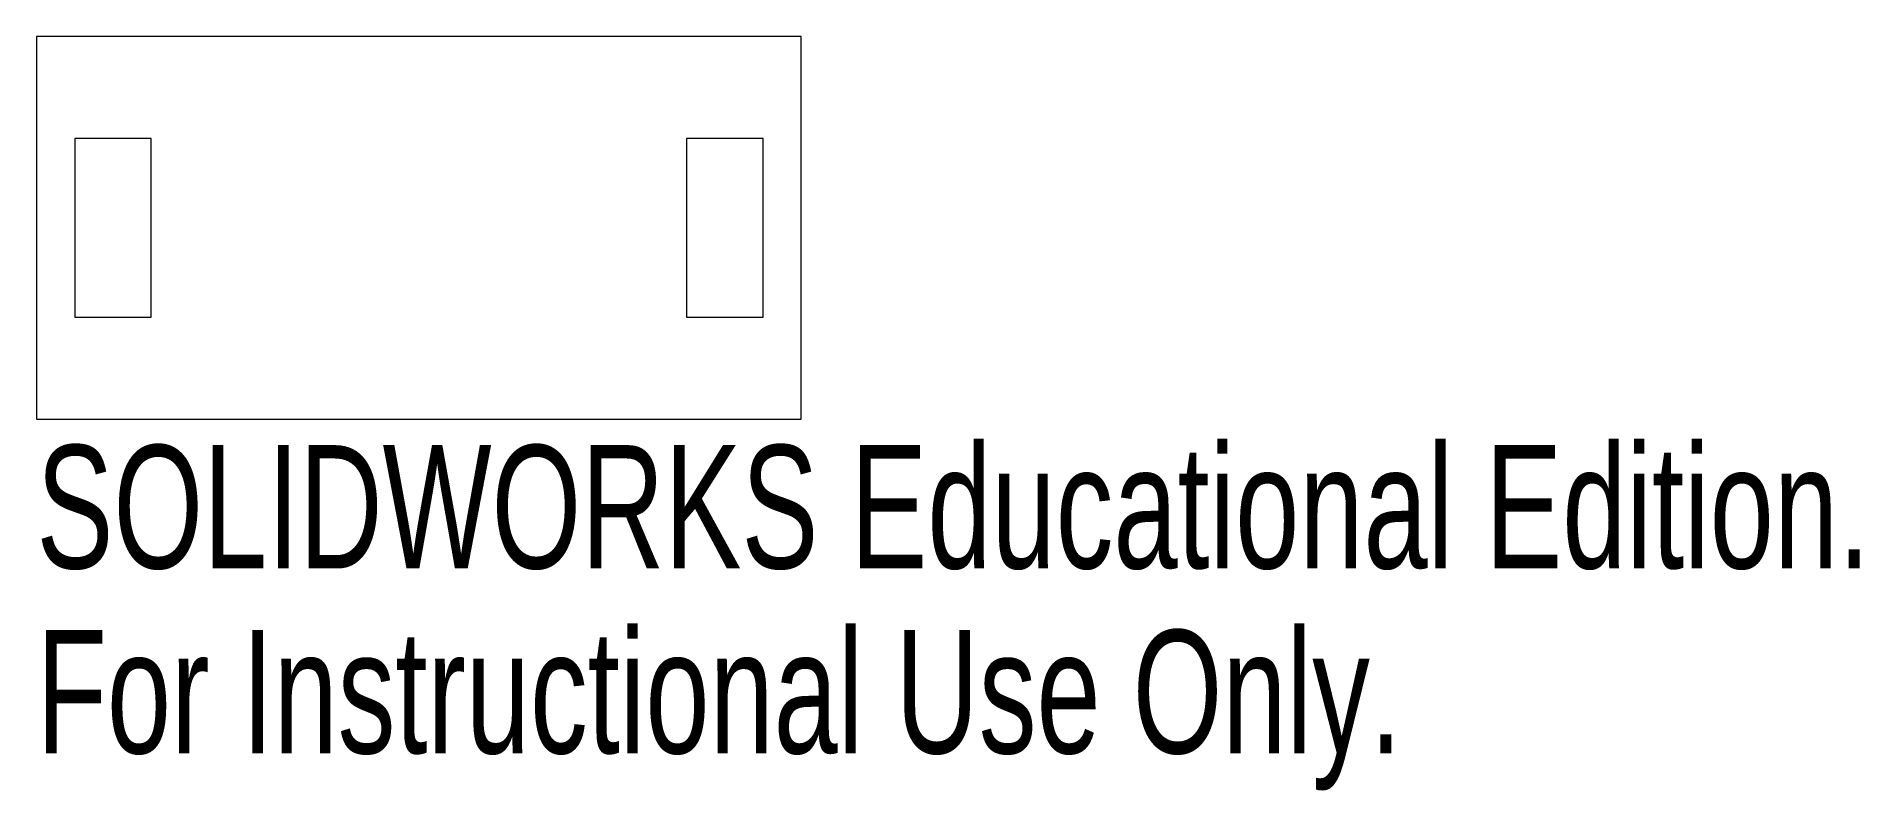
# Model space of a CAD drawing. Header units: millimetres. Extents: x -1.5 to 5.65, y -2.21 to 0.75.
import ezdxf

# ---------------------------------------------------------------- set-up
doc = ezdxf.new("R2010")
doc.units = ezdxf.units.MM
doc.styles.add('SLDTEXTSTYLE0', font='TXT', dxfattribs={"width": 0.7})

msp = doc.modelspace()

# ---------------------------------------------------------------- linework, layer by layer
at = {"color": 7, "linetype": 'Continuous', "lineweight": 15}
for p, q in [((-1.5, 0.75), (-1.5, -0.75)), ((1.5, 0.75), (-1.5, 0.75)), ((1.5, -0.75), (1.5, 0.75)), ((-1.05, 0.35), (-1.35, 0.35)), ((-1.35, 0.35), (-1.35, -0.35)), ((-1.05, -0.35), (-1.05, 0.35)), ((1.35, 0.35), (1.05, 0.35)), ((1.05, 0.35), (1.05, -0.35)), ((1.35, -0.35), (1.35, 0.35)), ((-1.35, -0.35), (-1.05, -0.35)), ((1.05, -0.35), (1.35, -0.35)), ((-1.5, -0.75), (1.5, -0.75))]:
    msp.add_line(p, q, dxfattribs=at)

# ---------------------------------------------------------------- texts
at = {"color": 7, "linetype": 'Continuous', "char_height": 0.483362, "attachment_point": 1, "style": 'SLDTEXTSTYLE0'}
for s, insert in [('SOLIDWORKS Educational Edition.', (-1.5, -0.852)), ('For Instructional Use Only.', (-1.5, -1.577))]:
    msp.add_mtext(s, dxfattribs=dict(at, insert=insert))

doc.saveas('drawing.dxf')
